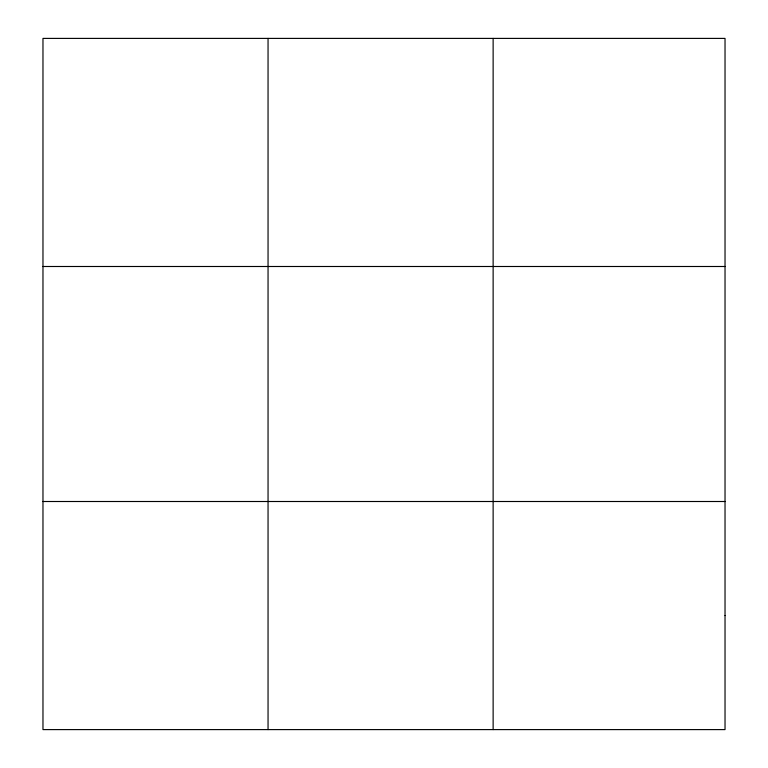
<?xml version="1.0" encoding="UTF-8"?>
<svg xmlns="http://www.w3.org/2000/svg" width="768" height="768" viewBox="0 0 768 768"><rect width="100%" height="100%" fill="white"/><g stroke="black" fill="none" stroke-linecap="round" stroke-linejoin="round"><path stroke-width="1.15" d="M268.051 38.4L268.051 729.6M493.133 38.4L493.133 729.6M42.97 266.496L725.03 266.496M42.97 501.504L725.03 501.504M725.03 615.552L725.03 729.6L42.97 729.6L42.97 38.4L725.03 38.4L725.03 615.552"/></g></svg>
